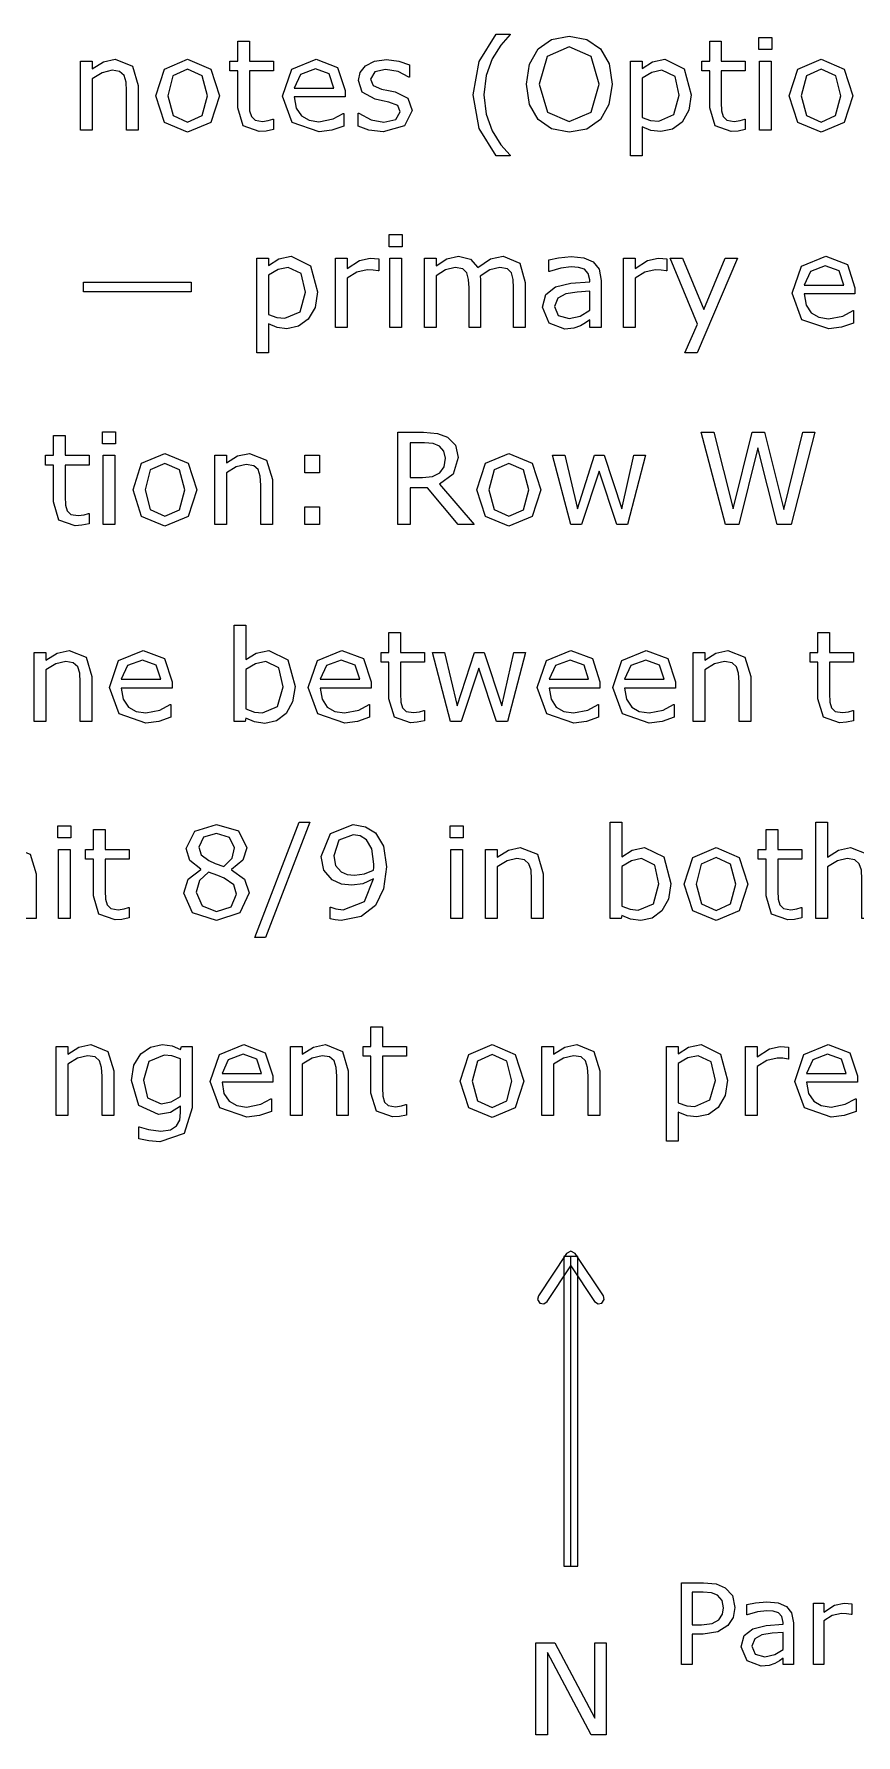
# Model space of a CAD drawing. Extents: x -17 to 192, y 167 to 459.
# Drawn here: x 32.24 to 47.69, y 166.69 to 198.66 of the extents above; entities that cross this region are included whole.
import ezdxf

# ---------------------------------------------------------------- set-up
doc = ezdxf.new("R2010")
doc.units = 0
doc.header["$MEASUREMENT"] = 0
doc.layers.add('Layer 1', color=7, linetype='Continuous')

msp = doc.modelspace()

# ---------------------------------------------------------------- linework, layer by layer
at = {"layer": 'Layer 1', "color": 7}
for points in [[(41.193946, 196.371291), (40.927683, 196.371291), (40.607934, 196.886376), (40.493989, 197.515406), (40.607934, 198.144437), (40.927683, 198.659521), (41.193946, 198.659521), (41.193946, 198.647906), (41.013725, 198.451406), (40.855595, 198.193281), (40.741647, 197.878187), (40.698628, 197.515417), (40.740485, 197.151486), (40.855595, 196.837553), (41.014887, 196.579428), (41.193946, 196.38293), (41.193946, 196.371291)], [(42.888026, 198.382794), (43.049644, 198.097928), (43.106616, 197.715394), (43.04848, 197.331698), (42.888026, 197.05032), (42.634553, 196.873586), (42.302017, 196.814288), (41.969478, 196.87475), (41.716005, 197.05032), (41.554387, 197.33286), (41.498576, 197.715394), (41.554387, 198.094441), (41.717169, 198.382794), (41.97064, 198.557202), (42.302017, 198.617664), (42.635717, 198.55604), (42.888026, 198.382794), (42.888026, 198.382794)], [(46.111081, 198.366509), (45.864585, 198.366509), (45.864585, 198.593238), (46.111081, 198.593238), (46.111081, 198.366509)], [(36.738408, 196.86196), (36.603534, 196.835216), (36.474473, 196.824765), (36.172166, 196.931736), (36.068682, 197.274736), (36.068682, 197.965393), (35.921018, 197.965393), (35.921018, 198.149101), (36.068682, 198.149101), (36.068682, 198.522335), (36.287275, 198.522335), (36.287275, 198.149101), (36.738408, 198.149101), (36.738408, 197.965393), (36.287275, 197.965393), (36.287275, 197.373569), (36.291932, 197.213112), (36.324489, 197.106144), (36.394252, 197.037543), (36.531454, 197.016614), (36.643073, 197.031722), (36.72679, 197.058464), (36.738405, 197.058464), (36.738408, 196.86196)], [(42.867097, 197.715394), (42.715944, 198.23513), (42.303178, 198.418838), (41.888087, 198.23513), (41.738098, 197.715394), (41.891577, 197.193335), (42.303178, 197.013111), (42.713618, 197.193335), (42.867097, 197.715394), (42.867097, 197.715394)], [(45.612276, 196.861952), (45.477399, 196.835208), (45.348338, 196.824757), (45.046031, 196.931728), (44.94255, 197.274728), (44.94255, 197.965385), (44.794884, 197.965385), (44.794884, 198.149093), (44.94255, 198.149093), (44.94255, 198.522327), (45.16114, 198.522327), (45.16114, 198.149093), (45.612276, 198.149093), (45.612276, 197.965385), (45.16114, 197.965385), (45.16114, 197.373561), (45.165797, 197.213104), (45.198351, 197.106136), (45.268117, 197.037535), (45.405316, 197.016607), (45.516936, 197.031714), (45.600653, 197.058456), (45.612268, 197.058456), (45.612276, 196.861952)], [(34.197869, 196.850332), (33.979278, 196.850332), (33.979278, 197.58982), (33.968827, 197.757251), (33.930457, 197.880499), (33.846741, 197.95259), (33.70489, 197.977011), (33.517692, 197.932828), (33.330494, 197.820045), (33.330494, 196.850332), (33.111904, 196.850332), (33.111904, 198.149088), (33.330494, 198.149088), (33.330494, 198.004911), (33.54211, 198.137462), (33.766514, 198.185132), (34.087424, 198.058397), (34.197882, 197.693304), (34.197869, 196.850332)], [(35.725682, 197.499129), (35.5629, 196.997998), (35.12688, 196.814288), (34.688538, 196.997998), (34.52692, 197.499129), (34.688538, 198.00026), (35.12688, 198.185132), (35.5629, 198.00026), (35.725682, 197.499129), (35.725682, 197.499129)], [(35.500114, 197.499129), (35.401282, 197.873525), (35.12688, 197.996773), (34.850156, 197.873525), (34.752485, 197.499129), (34.851317, 197.128221), (35.12688, 197.002647), (35.400121, 197.127059), (35.500114, 197.499129), (35.500114, 197.499129)], [(38.089488, 197.477037), (37.13257, 197.477037), (37.168615, 197.267749), (37.267447, 197.122408), (37.410459, 197.038691), (37.59417, 197.010788), (37.860433, 197.06311), (38.052279, 197.167755), (38.063895, 197.167755), (38.063895, 196.929397), (37.838327, 196.851494), (37.596482, 196.820101), (37.091862, 196.994509), (36.910477, 197.492152), (37.083723, 197.997934), (37.541833, 198.185132), (37.946459, 198.031653), (38.089475, 197.595633), (38.089488, 197.477037)], [(37.87671, 197.644467), (37.789506, 197.91073), (37.53022, 198.004911), (37.250006, 197.90143), (37.13257, 197.644467), (37.87671, 197.644467)], [(39.348712, 197.224728), (39.201046, 196.932885), (38.799909, 196.818939), (38.534807, 196.852658), (38.333658, 196.928233), (38.333658, 197.173568), (38.345273, 197.173568), (38.57549, 197.049156), (38.818499, 197.003811), (39.044066, 197.05032), (39.125457, 197.196822), (39.081272, 197.313093), (38.911515, 197.380533), (38.789431, 197.404954), (38.653393, 197.435185), (38.410385, 197.567736), (38.339458, 197.784), (38.372015, 197.935154), (38.47317, 198.061889), (38.638278, 198.147932), (38.863845, 198.180486), (39.098713, 198.151419), (39.297539, 198.082818), (39.297539, 197.849112), (39.285924, 197.849112), (39.082449, 197.952595), (38.847579, 197.995614), (38.645268, 197.949106), (38.562713, 197.813068), (38.612711, 197.692145), (38.770839, 197.62587), (38.905716, 197.597964), (39.031289, 197.572379), (39.266157, 197.452621), (39.348712, 197.224728), (39.348712, 197.224728)], [(44.597221, 197.515406), (44.551875, 197.225889), (44.423978, 197.004973), (44.242593, 196.871261), (44.022838, 196.824752), (43.83913, 196.846845), (43.672861, 196.915443), (43.672861, 196.371291), (43.454271, 196.371291), (43.454271, 198.149088), (43.672861, 198.149088), (43.672861, 198.01305), (43.868197, 198.135136), (44.100742, 198.185132), (44.465835, 198.007237), (44.597221, 197.515406), (44.597221, 197.515406)], [(44.371654, 197.509586), (44.291427, 197.860727), (44.044931, 197.976998), (43.855407, 197.936302), (43.672861, 197.829334), (43.672861, 197.093333), (43.832153, 197.03636), (43.984468, 197.021253), (44.269334, 197.144501), (44.371654, 197.509593), (44.371654, 197.509586)], [(46.097129, 196.850332), (45.878536, 196.850332), (45.878536, 198.149088), (46.097129, 198.149088), (46.097129, 196.850332)], [(47.636568, 197.499129), (47.473786, 196.997998), (47.037767, 196.814288), (46.599422, 196.997998), (46.437804, 197.499129), (46.599422, 198.00026), (47.037767, 198.185132), (47.473786, 198.00026), (47.636568, 197.499129), (47.636568, 197.499129)], [(47.411001, 197.499129), (47.312168, 197.873525), (47.037767, 197.996773), (46.761039, 197.873525), (46.663371, 197.499129), (46.762204, 197.128221), (47.037767, 197.002647), (47.311007, 197.127059), (47.411001, 197.499129), (47.411001, 197.499129)], [(39.16035, 194.662363), (38.913854, 194.662363), (38.913854, 194.889084), (39.16035, 194.889084), (39.16035, 194.662363)], [(37.56859, 193.811252), (37.523243, 193.521719), (37.395344, 193.300819), (37.213961, 193.167099), (36.994207, 193.120585), (36.810496, 193.14281), (36.64423, 193.211416), (36.64423, 192.667275), (36.425636, 192.667275), (36.425636, 194.445061), (36.64423, 194.445061), (36.64423, 194.309012), (36.839566, 194.431117), (37.072108, 194.481097), (37.437203, 194.303218), (37.56859, 193.811385), (37.56859, 193.811252)], [(38.719682, 194.206566), (38.708067, 194.206566), (38.612724, 194.22297), (38.504592, 194.228791), (38.309256, 194.183441), (38.127871, 194.068348), (38.127871, 193.14617), (37.90928, 193.14617), (37.90928, 194.444929), (38.127871, 194.444929), (38.127871, 194.253079), (38.356926, 194.400743), (38.560401, 194.444929), (38.642956, 194.441489), (38.719695, 194.43117), (38.719682, 194.206566)], [(39.146407, 193.14617), (38.927816, 193.14617), (38.927816, 194.444929), (39.146407, 194.444929), (39.146407, 193.14617)], [(41.474168, 193.14617), (41.255578, 193.14617), (41.255578, 193.885653), (41.247429, 194.047287), (41.216033, 194.171694), (41.139294, 194.247259), (40.995117, 194.272923), (40.811409, 194.226409), (40.627699, 194.110152), (40.633519, 194.047366), (40.635901, 193.977596), (40.635901, 193.14617), (40.41731, 193.14617), (40.41731, 193.885653), (40.409161, 194.048451), (40.377768, 194.172858), (40.301029, 194.247259), (40.156852, 194.272923), (39.976629, 194.228738), (39.797572, 194.115946), (39.797572, 193.14617), (39.578979, 193.14617), (39.578979, 194.444929), (39.797572, 194.444929), (39.797572, 194.300757), (40.001047, 194.433287), (40.218476, 194.480965), (40.442879, 194.425164), (40.581243, 194.270515), (40.823088, 194.430985), (41.056794, 194.480965), (41.371891, 194.350737), (41.474211, 193.989131), (41.474168, 193.14617)], [(42.904311, 193.14617), (42.686885, 193.14617), (42.686885, 193.28452), (42.607819, 193.22872), (42.512477, 193.172919), (42.386903, 193.128734), (42.220634, 193.110213), (41.922978, 193.226471), (41.800891, 193.522963), (41.86368, 193.761325), (42.045062, 193.905497), (42.329928, 193.976431), (42.686885, 194.004345), (42.686885, 194.038053), (42.660141, 194.161296), (42.585727, 194.238051), (42.474107, 194.274087), (42.338069, 194.283348), (42.14622, 194.260064), (41.927629, 194.194951), (41.916014, 194.194951), (41.916014, 194.417015), (42.100886, 194.45538), (42.339244, 194.476282), (42.577601, 194.452998), (42.754335, 194.376243), (42.865954, 194.237892), (42.904324, 194.027443), (42.904311, 193.14617)], [(44.13563, 194.206566), (44.124015, 194.206566), (44.02867, 194.22297), (43.920537, 194.228791), (43.725201, 194.183441), (43.543819, 194.068348), (43.543819, 193.14617), (43.325225, 193.14617), (43.325225, 194.444929), (43.543819, 194.444929), (43.543819, 194.253079), (43.772873, 194.400743), (43.976348, 194.444929), (44.058901, 194.441489), (44.135641, 194.43117), (44.13563, 194.206566)], [(45.464617, 194.444929), (44.706526, 192.667142), (44.47282, 192.667142), (44.714665, 193.208956), (44.197254, 194.444929), (44.43445, 194.444929), (44.833261, 193.48219), (45.235562, 194.444929), (45.464617, 194.444929)], [(47.674944, 193.772888), (46.718029, 193.772888), (46.754073, 193.563576), (46.852903, 193.418241), (46.995918, 193.334527), (47.179626, 193.306613), (47.445889, 193.358948), (47.637738, 193.46359), (47.649353, 193.46359), (47.649353, 193.225227), (47.423785, 193.147334), (47.181938, 193.115928), (46.67732, 193.290341), (46.495935, 193.787995), (46.669182, 194.293772), (47.127291, 194.480965), (47.531918, 194.32748), (47.67493, 193.891474), (47.674944, 193.772888)], [(37.343022, 193.805431), (37.262796, 194.15656), (37.016299, 194.272844), (36.826776, 194.232151), (36.64423, 194.12518), (36.64423, 193.389189), (36.803522, 193.332198), (36.955837, 193.317117), (37.240703, 193.44036), (37.343022, 193.805458), (37.343022, 193.805431)], [(47.462169, 193.940316), (47.374965, 194.206566), (47.115679, 194.300757), (46.835461, 194.197279), (46.718029, 193.940316), (47.462169, 193.940316)], [(35.195482, 193.811252), (33.170027, 193.811252), (33.170027, 193.997281), (35.195482, 193.997281), (35.195482, 193.811252)], [(42.686885, 193.465919), (42.686885, 193.827524), (42.450853, 193.810062), (42.236911, 193.776327), (42.084596, 193.692613), (42.026459, 193.537991), (42.093896, 193.369399), (42.299699, 193.313572), (42.510151, 193.357757), (42.686885, 193.465892), (42.686885, 193.465919)], [(33.273519, 189.453623), (33.138645, 189.4269), (33.009581, 189.416317), (32.707274, 189.523288), (32.603793, 189.866293), (32.603793, 190.556961), (32.456129, 190.556961), (32.456129, 190.740661), (32.603793, 190.740661), (32.603793, 191.113882), (32.822384, 191.113882), (32.822384, 190.740661), (33.273519, 190.740661), (33.273519, 190.556961), (32.822384, 190.556961), (32.822384, 189.965115), (32.82704, 189.804672), (32.859597, 189.697701), (32.92936, 189.629095), (33.066559, 189.608193), (33.178182, 189.623274), (33.261898, 189.650023), (33.273514, 189.650023), (33.273519, 189.453623)], [(33.772324, 190.958201), (33.525828, 190.958201), (33.525828, 191.184922), (33.772324, 191.184922), (33.772324, 190.958201)], [(40.511449, 189.442008), (40.212629, 189.442008), (39.633597, 190.130347), (39.309197, 190.130347), (39.309197, 189.442008), (39.078981, 189.442008), (39.078981, 191.173307), (39.563832, 191.173307), (39.825443, 191.152405), (40.013805, 191.080306), (40.160307, 190.930314), (40.213793, 190.702428), (40.119612, 190.388474), (39.860326, 190.198954), (40.511449, 189.442008)], [(39.97311, 190.686104), (39.946368, 190.817496), (39.860326, 190.91518), (39.741729, 190.961693), (39.580111, 190.975716), (39.309197, 190.975716), (39.309197, 190.322276), (39.541741, 190.322276), (39.732426, 190.340796), (39.87079, 190.412869), (39.94753, 190.524496), (39.973115, 190.686104), (39.97311, 190.686104)], [(46.922676, 191.173307), (46.472705, 189.442008), (46.213419, 189.442008), (45.849488, 190.879117), (45.493695, 189.442008), (45.240224, 189.442008), (44.782112, 191.173307), (45.018144, 191.173307), (45.382075, 189.733843), (45.740191, 191.173307), (45.9739, 191.173307), (46.335503, 189.7199), (46.697108, 191.173307), (46.922676, 191.173307)], [(33.75838, 189.442008), (33.53979, 189.442008), (33.53979, 190.740767), (33.75838, 190.740767), (33.75838, 189.442008)], [(35.29782, 190.090792), (35.13504, 189.589672), (34.699021, 189.405972), (34.260675, 189.589672), (34.099058, 190.090792), (34.260675, 190.591939), (34.699021, 190.776803), (35.13504, 190.591939), (35.29782, 190.090792), (35.29782, 190.090792)], [(35.072252, 190.090792), (34.973422, 190.465203), (34.699021, 190.588446), (34.422293, 190.465203), (34.324625, 190.090792), (34.423455, 189.7199), (34.699021, 189.594328), (34.972258, 189.718735), (35.072252, 190.090792), (35.072252, 190.090792)], [(36.722149, 189.442008), (36.503559, 189.442008), (36.503559, 190.181491), (36.493108, 190.348919), (36.454738, 190.472188), (36.371021, 190.544261), (36.22917, 190.568602), (36.041973, 190.524417), (35.854775, 190.411625), (35.854775, 189.442008), (35.636184, 189.442008), (35.636184, 190.740767), (35.854775, 190.740767), (35.854775, 190.596595), (36.066388, 190.729125), (36.290794, 190.776803), (36.611704, 190.650068), (36.722162, 190.284969), (36.722149, 189.442008)], [(37.60814, 190.409403), (37.330251, 190.409403), (37.330251, 190.740767), (37.60814, 190.740767), (37.60814, 190.409403)], [(41.766022, 190.090792), (41.60324, 189.589672), (41.16722, 189.405972), (40.728878, 189.589672), (40.56726, 190.090792), (40.728878, 190.591939), (41.16722, 190.776803), (41.60324, 190.591939), (41.766022, 190.090792), (41.766022, 190.090792)], [(41.540454, 190.090792), (41.441622, 190.465203), (41.16722, 190.588446), (40.890493, 190.465203), (40.792825, 190.090792), (40.891657, 189.7199), (41.16722, 189.594328), (41.440461, 189.718735), (41.540454, 190.090792), (41.540454, 190.090792)], [(43.737991, 190.740767), (43.399639, 189.442008), (43.197326, 189.442008), (42.863626, 190.443111), (42.532252, 189.442008), (42.331102, 189.442008), (41.989264, 190.740767), (42.217157, 190.740767), (42.455512, 189.735007), (42.779912, 190.740767), (42.960133, 190.740767), (43.292671, 189.735007), (43.518239, 190.740767), (43.737991, 190.740767)], [(37.60814, 189.442008), (37.330251, 189.442008), (37.330251, 189.773372), (37.60814, 189.773372), (37.60814, 189.442008)], [(37.146522, 186.397107), (37.100013, 186.104108), (36.976765, 185.88551), (36.795383, 185.747159), (36.577954, 185.70181), (36.384944, 185.728533), (36.222161, 185.798303), (36.20821, 185.737846), (36.003571, 185.737846), (36.003571, 187.547038), (36.222161, 187.547038), (36.222161, 186.900556), (36.417498, 187.023825), (36.650042, 187.072641), (37.01281, 186.895926), (37.146522, 186.397107), (37.146522, 186.397107)], [(39.580093, 185.749461), (39.445216, 185.722738), (39.316155, 185.712155), (39.013848, 185.819126), (38.910367, 186.162131), (38.910367, 186.852799), (38.762701, 186.852799), (38.762701, 187.036499), (38.910367, 187.036499), (38.910367, 187.40972), (39.128958, 187.40972), (39.128958, 187.036499), (39.580093, 187.036499), (39.580093, 186.852799), (39.128958, 186.852799), (39.128958, 186.260953), (39.133614, 186.10051), (39.166171, 185.993539), (39.235934, 185.924933), (39.373133, 185.904031), (39.484756, 185.919112), (39.56847, 185.945861), (39.580111, 185.945861), (39.580093, 185.749461)], [(47.648194, 185.749488), (47.513318, 185.722765), (47.384257, 185.712181), (47.08195, 185.819152), (46.978468, 186.162158), (46.978468, 186.852825), (46.830805, 186.852825), (46.830805, 187.036525), (46.978468, 187.036525), (46.978468, 187.409746), (47.197059, 187.409746), (47.197059, 187.036525), (47.648194, 187.036525), (47.648194, 186.852825), (47.197059, 186.852825), (47.197059, 186.26098), (47.201716, 186.100536), (47.234273, 185.993565), (47.304035, 185.924959), (47.441235, 185.904057), (47.552857, 185.919138), (47.636574, 185.945888), (47.648189, 185.945888), (47.648194, 185.749488)], [(33.326994, 185.737846), (33.108403, 185.737846), (33.108403, 186.477329), (33.097926, 186.644757), (33.059556, 186.768026), (32.975839, 186.840099), (32.833988, 186.86444), (32.646791, 186.820255), (32.459593, 186.707463), (32.459593, 185.737846), (32.241002, 185.737846), (32.241002, 187.036605), (32.459593, 187.036605), (32.459593, 186.892433), (32.671206, 187.024963), (32.895612, 187.072641), (33.216522, 186.945906), (33.326981, 186.580807), (33.326994, 185.737846)], [(34.83504, 186.364564), (33.878123, 186.364564), (33.914167, 186.155252), (34.012997, 186.009917), (34.156012, 185.926203), (34.339722, 185.898289), (34.605983, 185.950624), (34.797832, 186.055266), (34.809447, 186.055266), (34.809447, 185.816903), (34.583879, 185.73901), (34.342032, 185.707604), (33.837414, 185.882017), (33.656029, 186.379671), (33.829275, 186.885448), (34.287385, 187.072641), (34.692012, 186.919156), (34.835027, 186.48315), (34.83504, 186.364564)], [(38.574341, 186.364564), (37.617424, 186.364564), (37.653468, 186.155252), (37.752301, 186.009917), (37.895313, 185.926203), (38.079023, 185.898289), (38.345287, 185.950624), (38.537133, 186.055266), (38.548748, 186.055266), (38.548748, 185.816903), (38.323181, 185.73901), (38.081336, 185.707604), (37.576715, 185.882017), (37.39533, 186.379671), (37.568577, 186.885448), (38.026686, 187.072641), (38.431313, 186.919156), (38.574328, 186.48315), (38.574341, 186.364564)], [(41.477648, 187.036605), (41.139296, 185.737846), (40.936986, 185.737846), (40.603286, 186.738949), (40.271909, 185.737846), (40.070759, 185.737846), (39.728921, 187.036605), (39.956814, 187.036605), (40.195172, 186.030845), (40.519569, 187.036605), (40.69979, 187.036605), (41.032328, 186.030845), (41.257896, 187.036605), (41.477648, 187.036605)], [(42.879887, 186.364564), (41.92297, 186.364564), (41.959014, 186.155252), (42.057844, 186.009917), (42.200859, 185.926203), (42.384569, 185.898289), (42.650833, 185.950624), (42.842679, 186.055266), (42.854321, 186.055266), (42.854321, 185.816903), (42.628753, 185.73901), (42.386908, 185.707604), (41.882288, 185.882017), (41.700903, 186.379671), (41.874149, 186.885448), (42.332259, 187.072641), (42.736885, 186.919156), (42.879901, 186.48315), (42.879887, 186.364564)], [(44.298404, 186.364564), (43.341487, 186.364564), (43.377531, 186.155252), (43.476361, 186.009917), (43.619376, 185.926203), (43.803086, 185.898289), (44.069347, 185.950624), (44.261196, 186.055266), (44.272811, 186.055266), (44.272811, 185.816903), (44.047243, 185.73901), (43.805396, 185.707604), (43.300778, 185.882017), (43.119393, 186.379671), (43.292639, 186.885448), (43.750749, 187.072641), (44.155376, 186.919156), (44.298391, 186.48315), (44.298404, 186.364564)], [(45.715757, 185.737846), (45.497166, 185.737846), (45.497166, 186.477329), (45.486715, 186.644757), (45.448345, 186.768026), (45.364629, 186.840099), (45.222778, 186.86444), (45.03558, 186.820255), (44.848382, 186.707463), (44.848382, 185.737846), (44.629792, 185.737846), (44.629792, 187.036605), (44.848382, 187.036605), (44.848382, 186.892433), (45.059996, 187.024963), (45.284402, 187.072641), (45.605312, 186.945906), (45.71577, 186.580807), (45.715757, 185.737846)], [(34.622262, 186.531992), (34.535059, 186.798242), (34.275773, 186.892433), (33.995555, 186.788955), (33.878123, 186.531992), (34.622262, 186.531992)], [(36.920957, 186.391287), (36.844217, 186.743605), (36.596557, 186.86452), (36.403546, 186.822663), (36.222161, 186.716856), (36.222161, 185.972716), (36.381454, 185.914587), (36.533771, 185.898183), (36.817473, 186.016796), (36.920957, 186.391181), (36.920957, 186.391287)], [(38.361564, 186.531992), (38.27436, 186.798242), (38.015074, 186.892433), (37.734859, 186.788955), (37.617424, 186.531992), (38.361564, 186.531992)], [(42.66711, 186.531992), (42.579906, 186.798242), (42.32062, 186.892433), (42.040405, 186.788955), (41.92297, 186.531992), (42.66711, 186.531992)], [(44.085626, 186.531992), (43.998423, 186.798242), (43.739136, 186.892433), (43.458919, 186.788955), (43.341487, 186.531992), (44.085626, 186.531992)], [(37.425583, 183.842876), (36.591914, 181.680228), (36.390764, 181.680228), (37.220944, 183.842876), (37.425583, 183.842876)], [(44.213542, 182.692945), (44.167031, 182.399946), (44.043783, 182.181348), (43.8624, 182.042997), (43.644971, 181.997648), (43.451961, 182.024371), (43.289179, 182.094141), (43.275235, 182.033684), (43.070596, 182.033684), (43.070596, 183.842876), (43.289187, 183.842876), (43.289187, 183.196394), (43.484523, 183.319663), (43.717068, 183.368479), (44.079835, 183.191764), (44.21355, 182.692945), (44.213542, 182.692945)], [(48.023767, 182.033552), (47.805177, 182.033552), (47.805177, 182.773035), (47.794726, 182.940463), (47.756356, 183.063732), (47.672642, 183.135804), (47.530788, 183.160146), (47.34359, 183.115961), (47.156393, 183.003169), (47.156393, 182.033684), (46.937802, 182.033684), (46.937802, 183.842876), (47.156393, 183.842876), (47.156393, 183.188271), (47.368009, 183.320801), (47.592412, 183.368479), (47.913322, 183.241744), (48.02378, 182.876645), (48.023767, 182.033552)], [(32.932831, 183.54985), (32.686335, 183.54985), (32.686335, 183.776572), (32.932831, 183.776572), (32.932831, 183.54985)], [(34.025794, 182.045299), (33.890921, 182.018576), (33.761857, 182.007993), (33.459552, 182.114964), (33.356069, 182.457969), (33.356069, 183.148637), (33.208405, 183.148637), (33.208405, 183.332337), (33.356069, 183.332337), (33.356069, 183.705558), (33.574659, 183.705558), (33.574659, 183.332337), (34.025794, 183.332337), (34.025794, 183.148637), (33.574659, 183.148637), (33.574659, 182.556791), (33.579316, 182.396348), (33.611873, 182.289377), (33.681636, 182.220771), (33.818838, 182.199869), (33.930457, 182.21495), (34.014174, 182.241699), (34.025789, 182.241699), (34.025794, 182.045299)], [(36.283793, 182.516204), (36.108224, 182.142983), (35.668717, 181.994155), (35.219908, 182.139491), (35.053639, 182.511574), (35.137353, 182.772003), (35.373384, 182.958058), (35.373384, 182.964937), (35.166422, 183.127735), (35.100147, 183.348635), (35.260601, 183.674204), (35.668717, 183.804432), (36.082644, 183.680025), (36.237285, 183.363743), (36.164035, 183.132365), (35.948932, 182.95565), (35.948932, 182.948771), (36.197754, 182.776686), (36.283793, 182.51623), (36.283793, 182.516204)], [(36.00823, 183.36152), (35.911724, 183.559164), (35.667553, 183.633591), (35.42687, 183.56382), (35.333853, 183.375464), (35.380362, 183.230128), (35.523377, 183.121993), (35.646625, 183.06733), (35.804755, 183.01153), (35.964048, 183.170835), (36.00823, 183.36152), (36.00823, 183.36152)], [(38.863867, 183.003381), (38.811543, 182.591795), (38.65574, 182.276703), (38.390639, 182.072049), (38.016243, 181.999976), (37.902298, 182.006855), (37.806955, 182.026699), (37.806955, 182.24879), (37.818571, 182.24879), (37.913913, 182.215056), (38.051115, 182.199974), (38.453416, 182.353459), (38.623173, 182.779014), (38.419698, 182.685987), (38.211569, 182.6581), (38.017397, 182.679002), (37.844151, 182.760388), (37.68951, 182.940595), (37.63835, 183.202215), (37.812758, 183.633591), (38.238313, 183.799855), (38.470858, 183.760326), (38.658053, 183.644042), (38.810371, 183.395228), (38.863856, 183.003381), (38.863867, 183.003381)], [(38.628996, 183.053387), (38.591791, 183.342894), (38.489471, 183.51265), (38.372036, 183.587077), (38.235998, 183.610361), (37.970899, 183.505718), (37.874392, 183.211555), (37.905785, 183.031321), (38.011595, 182.909242), (38.126701, 182.8604), (38.266229, 182.848758), (38.449937, 182.8731), (38.624345, 182.944008), (38.626726, 182.991686), (38.629107, 183.053308), (38.628996, 183.053387)], [(40.307961, 183.549877), (40.061465, 183.549877), (40.061465, 183.776598), (40.307961, 183.776598), (40.307961, 183.549877)], [(46.673851, 182.045193), (46.538978, 182.01847), (46.409914, 182.007887), (46.107609, 182.114858), (46.004126, 182.457863), (46.004126, 183.148531), (45.856462, 183.148531), (45.856462, 183.332231), (46.004126, 183.332231), (46.004126, 183.705452), (46.222719, 183.705452), (46.222719, 183.332231), (46.673851, 183.332231), (46.673851, 183.148531), (46.222719, 183.148531), (46.222719, 182.556685), (46.227376, 182.396242), (46.259932, 182.289271), (46.329695, 182.220665), (46.466897, 182.199763), (46.578517, 182.214844), (46.662234, 182.241593), (46.673849, 182.241593), (46.673851, 182.045193)], [(32.27706, 182.033658), (32.058469, 182.033658), (32.058469, 182.773141), (32.047992, 182.940569), (32.009624, 183.063838), (31.925908, 183.13591), (31.784057, 183.160252), (31.596859, 183.116067), (31.409661, 183.003275), (31.409661, 182.033684), (31.191071, 182.033684), (31.191071, 183.332443), (31.409661, 183.332443), (31.409661, 183.188271), (31.621275, 183.320801), (31.845681, 183.368479), (32.166591, 183.241744), (32.277049, 182.876645), (32.27706, 182.033658)], [(32.918888, 182.033658), (32.700297, 182.033658), (32.700297, 183.332416), (32.918888, 183.332416), (32.918888, 182.033658)], [(40.294017, 182.033684), (40.075427, 182.033684), (40.075427, 183.332443), (40.294017, 183.332443), (40.294017, 182.033684)], [(41.812528, 182.033684), (41.593937, 182.033684), (41.593937, 182.773167), (41.583486, 182.940595), (41.545116, 183.063864), (41.4614, 183.135937), (41.319549, 183.160278), (41.132351, 183.116093), (40.945153, 183.003301), (40.945153, 182.033684), (40.726563, 182.033684), (40.726563, 183.332443), (40.945153, 183.332443), (40.945153, 183.188271), (41.156767, 183.320801), (41.381173, 183.368479), (41.702083, 183.241744), (41.812541, 182.876645), (41.812528, 182.033684)], [(45.661126, 182.682362), (45.498344, 182.181242), (45.062324, 181.997542), (44.623979, 182.181242), (44.462361, 182.682362), (44.623979, 183.183509), (45.062324, 183.368373), (45.498344, 183.183509), (45.661126, 182.682362), (45.661126, 182.682362)], [(36.044274, 182.494111), (35.996602, 182.665032), (35.812894, 182.79526), (35.693133, 182.842938), (35.519889, 182.904559), (35.351294, 182.74991), (35.288506, 182.52901), (35.396639, 182.269718), (35.67104, 182.167404), (35.941955, 182.254611), (36.044274, 182.494111), (36.044274, 182.494111)], [(43.987974, 182.687125), (43.911234, 183.039443), (43.663574, 183.160358), (43.470564, 183.118501), (43.289179, 183.012694), (43.289179, 182.268554), (43.448471, 182.210425), (43.600789, 182.194021), (43.88449, 182.312634), (43.987974, 182.687019), (43.987974, 182.687125)], [(45.435558, 182.682362), (45.336726, 183.056774), (45.062324, 183.180016), (44.785597, 183.056774), (44.687928, 182.682362), (44.786761, 182.31147), (45.062324, 182.185899), (45.335564, 182.310306), (45.435558, 182.682362), (45.435558, 182.682362)], [(39.242903, 178.341164), (39.108029, 178.314441), (38.978968, 178.303857), (38.676661, 178.410828), (38.573177, 178.753834), (38.573177, 179.444501), (38.425513, 179.444501), (38.425513, 179.628201), (38.573177, 179.628201), (38.573177, 180.001422), (38.79177, 180.001422), (38.79177, 179.628201), (39.242903, 179.628201), (39.242903, 179.444501), (38.79177, 179.444501), (38.79177, 178.852656), (38.796427, 178.692212), (38.828984, 178.585241), (38.898747, 178.516635), (39.035949, 178.495733), (39.147568, 178.510814), (39.231285, 178.537564), (39.2429, 178.537564), (39.242903, 178.341164)], [(33.738603, 178.329548), (33.520012, 178.329548), (33.520012, 179.069031), (33.509535, 179.23646), (33.471165, 179.359729), (33.387448, 179.431801), (33.245597, 179.456143), (33.0584, 179.411958), (32.871202, 179.299166), (32.871202, 178.329522), (32.652611, 178.329522), (32.652611, 179.628281), (32.871202, 179.628281), (32.871202, 179.484109), (33.082818, 179.616639), (33.307221, 179.664317), (33.628132, 179.537582), (33.73859, 179.172483), (33.738603, 178.329548)], [(35.212931, 178.477212), (35.062939, 177.992364), (34.601342, 177.837715), (34.399028, 177.852796), (34.206015, 177.893516), (34.206015, 178.116744), (34.21763, 178.116744), (34.387387, 178.065574), (34.619931, 178.034194), (34.804804, 178.060944), (34.918749, 178.135345), (34.976886, 178.244644), (34.994322, 178.387651), (34.994322, 178.506263), (34.804798, 178.387651), (34.575743, 178.349286), (34.205997, 178.516714), (34.069959, 178.991112), (34.11647, 179.279454), (34.245531, 179.489904), (34.429239, 179.617803), (34.644342, 179.664317), (34.832704, 179.641033), (34.994322, 179.572454), (35.008265, 179.628254), (35.212904, 179.628254), (35.212931, 178.477212)], [(34.99434, 178.686497), (34.99434, 179.394601), (34.831558, 179.450401), (34.68273, 179.467864), (34.399028, 179.346949), (34.295545, 178.995821), (34.372284, 178.664431), (34.626922, 178.551666), (34.817607, 178.587702), (34.99434, 178.686524), (34.99434, 178.686497)], [(36.730277, 178.956266), (35.77336, 178.956266), (35.809404, 178.746955), (35.908236, 178.601619), (36.051251, 178.517905), (36.234959, 178.489992), (36.501222, 178.542326), (36.693072, 178.646969), (36.704687, 178.646969), (36.704687, 178.408606), (36.479119, 178.330713), (36.237274, 178.299307), (35.732654, 178.47372), (35.551272, 178.971374), (35.724515, 179.477151), (36.182627, 179.664343), (36.587252, 179.510859), (36.730267, 179.074852), (36.730277, 178.956266)], [(36.5175, 179.123694), (36.430296, 179.389944), (36.17101, 179.484136), (35.890795, 179.380657), (35.77336, 179.123694), (36.5175, 179.123694)], [(38.147625, 178.329522), (37.929031, 178.329522), (37.929031, 179.069005), (37.918554, 179.236433), (37.880184, 179.359702), (37.79647, 179.431775), (37.654616, 179.456116), (37.467419, 179.411931), (37.280224, 179.299139), (37.280224, 178.329522), (37.06163, 178.329522), (37.06163, 179.628281), (37.280224, 179.628281), (37.280224, 179.484109), (37.491837, 179.616639), (37.716241, 179.664317), (38.037153, 179.537582), (38.147611, 179.172483), (38.147625, 178.329522)], [(41.450906, 178.978332), (41.288124, 178.477212), (40.852107, 178.293512), (40.413762, 178.477212), (40.252144, 178.978332), (40.413762, 179.479479), (40.852107, 179.664343), (41.288124, 179.479479), (41.450906, 178.978332), (41.450906, 178.978332)], [(41.225339, 178.978332), (41.126506, 179.352744), (40.852107, 179.475987), (40.57538, 179.352744), (40.477712, 178.978332), (40.576541, 178.60744), (40.852107, 178.481869), (41.125345, 178.606276), (41.225339, 178.978332), (41.225339, 178.978332)], [(42.875236, 178.329548), (42.656645, 178.329548), (42.656645, 179.069031), (42.646168, 179.23646), (42.607798, 179.359729), (42.524081, 179.431801), (42.382231, 179.456143), (42.195033, 179.411958), (42.007835, 179.299166), (42.007835, 178.329522), (41.789244, 178.329522), (41.789244, 179.628281), (42.007835, 179.628281), (42.007835, 179.484109), (42.219448, 179.616639), (42.443855, 179.664317), (42.764765, 179.537582), (42.875223, 179.172483), (42.875236, 178.329548)], [(45.27625, 178.994631), (45.230903, 178.705098), (45.103004, 178.484197), (44.921619, 178.350477), (44.701867, 178.303963), (44.518156, 178.325924), (44.351887, 178.39453), (44.351887, 177.850389), (44.133296, 177.850389), (44.133296, 179.628175), (44.351887, 179.628175), (44.351887, 179.492126), (44.547226, 179.614231), (44.779768, 179.664211), (45.144861, 179.486332), (45.27625, 178.994498), (45.27625, 178.994631)], [(45.050682, 178.98881), (44.970455, 179.339938), (44.723957, 179.456222), (44.534436, 179.415529), (44.351887, 179.308558), (44.351887, 178.572568), (44.511182, 178.515577), (44.663497, 178.500496), (44.948363, 178.623738), (45.050682, 178.988836), (45.050682, 178.98881)], [(46.427339, 179.389944), (46.415724, 179.389944), (46.320382, 179.406348), (46.212247, 179.412169), (46.01691, 179.36682), (45.835528, 179.251726), (45.835528, 178.329522), (45.616935, 178.329522), (45.616935, 179.628281), (45.835528, 179.628281), (45.835528, 179.436431), (46.064583, 179.584095), (46.268058, 179.628281), (46.35061, 179.624841), (46.42735, 179.614258), (46.427339, 179.389944)], [(47.720282, 178.956266), (46.763365, 178.956266), (46.799409, 178.746955), (46.898242, 178.601619), (47.041257, 178.517905), (47.224965, 178.489992), (47.491228, 178.542326), (47.683077, 178.646969), (47.694692, 178.646969), (47.694692, 178.408606), (47.469124, 178.330713), (47.22728, 178.299307), (46.722659, 178.47372), (46.541277, 178.971374), (46.71452, 179.477151), (47.172633, 179.664343), (47.577257, 179.510859), (47.720272, 179.074852), (47.720282, 178.956266)], [(47.507505, 179.123694), (47.420301, 179.389944), (47.161015, 179.484136), (46.8808, 179.380657), (46.763365, 179.123694), (47.507505, 179.123694)], [(42.250598, 175.73899), (41.721432, 174.945241), (41.706447, 174.870558), (41.748821, 174.807261), (41.8235, 174.792277), (41.886796, 174.834645), (42.33328, 175.504384), (42.779764, 174.834645), (42.84306, 174.792277), (42.917739, 174.807261), (42.960113, 174.870558), (42.945128, 174.945241), (42.415962, 175.73899), (42.33328, 175.783355), (42.250598, 175.73899), (42.250598, 175.73899)], [(42.200989, 175.683692), (42.200989, 169.862866), (42.465572, 169.862866), (42.465572, 175.683692), (42.200989, 175.683692)], [(42.33328, 169.862866), (42.33328, 175.683692)], [(45.41836, 169.084622), (45.382186, 168.894439), (45.282968, 168.743548), (45.094865, 168.623665), (44.820979, 168.584401), (44.616343, 168.584401), (44.616343, 168.010785), (44.411704, 168.010785), (44.411704, 169.549706), (44.829248, 169.549706), (45.063859, 169.525893), (45.23439, 169.45353), (45.369783, 169.306765), (45.41836, 169.084569), (45.41836, 169.084622)], [(45.205453, 169.07933), (45.177547, 169.217813), (45.092799, 169.313936), (44.97911, 169.359417), (44.818913, 169.37397), (44.616343, 169.37397), (44.616343, 168.759026), (44.788941, 168.759026), (44.990479, 168.780722), (45.116569, 168.852027), (45.184781, 168.956405), (45.205445, 169.079409), (45.205453, 169.07933)], [(46.518033, 168.010653), (46.324763, 168.010653), (46.324763, 168.133631), (46.254482, 168.084022), (46.169733, 168.034412), (46.058111, 167.995148), (45.910318, 167.978744), (45.645735, 168.08209), (45.537213, 168.345641), (45.593025, 168.557519), (45.754256, 168.685683), (46.00747, 168.748733), (46.324763, 168.773604), (46.324763, 168.803582), (46.301004, 168.913145), (46.234858, 168.981355), (46.135639, 169.013396), (46.014717, 169.021598), (45.844185, 169.00096), (45.649883, 168.94307), (45.639538, 168.94307), (45.639538, 169.140475), (45.803871, 169.17458), (46.015744, 169.193101), (46.227616, 169.172463), (46.384712, 169.104254), (46.483931, 168.981275), (46.518038, 168.794189), (46.518033, 168.010653)], [(47.612536, 168.95323), (47.602191, 168.95323), (47.517443, 168.967782), (47.421325, 168.973073), (47.247692, 168.932777), (47.086461, 168.830463), (47.086461, 168.010785), (46.892159, 168.010785), (46.892159, 169.16524), (47.086461, 169.16524), (47.086461, 168.99469), (47.290065, 169.125949), (47.470934, 169.16524), (47.544314, 169.162065), (47.612526, 169.152805), (47.612536, 168.95323)], [(46.324763, 168.294868), (46.324763, 168.61631), (46.114957, 168.600699), (45.924788, 168.570722), (45.789395, 168.496295), (45.73772, 168.358844), (45.797664, 168.208984), (45.980599, 168.159375), (46.167667, 168.198639), (46.324763, 168.294762), (46.324763, 168.294868)], [(42.996029, 166.68787), (42.711163, 166.68787), (41.890283, 168.236607), (41.890283, 166.68787), (41.675183, 166.68787), (41.675183, 168.419169), (42.032137, 168.419169), (42.780925, 167.00529), (42.780925, 168.419169), (42.996029, 168.419169), (42.996029, 166.68787)]]:
    msp.add_lwpolyline(points, dxfattribs=at)

doc.saveas('drawing.dxf')
